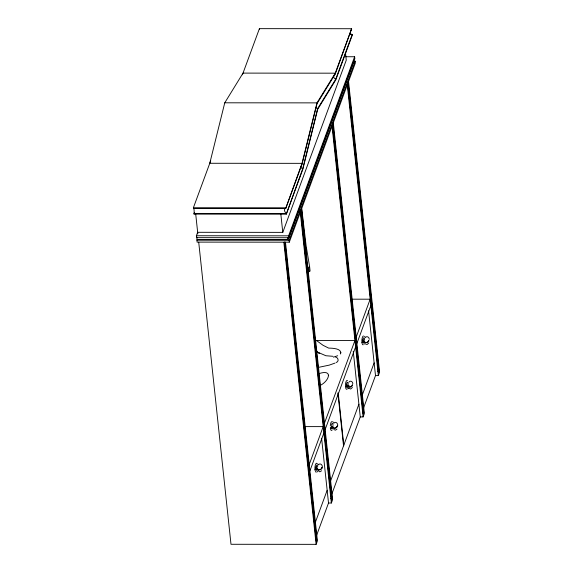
<?xml version="1.0" encoding="UTF-8"?>
<svg xmlns="http://www.w3.org/2000/svg" width="573" height="573" viewBox="0 0 573 573"><rect width="100%" height="100%" fill="white"/><g stroke="black" fill="none" stroke-linecap="round" stroke-linejoin="round"><path stroke-width="0.86" d="M321.74 468.198L321.847 467.747L321.747 468.607A10.586 3.717 -4 0 1 320.615 469.48A1.576 0.552 -4 0 1 318.609 469.796A1.576 0.552 -4 0 1 317.793 469.172L317.779 468.929A1.583 0.731 -6.9 0 0 318.609 469.738A1.583 0.731 -6.9 0 0 320.601 469.28A10.758 4.985 -6.9 0 0 321.711 468.098L321.861 467.79M335.964 427.823A1.576 0.552 -4 0 1 333.966 428.138A1.576 0.552 -4 0 1 333.149 427.522L333.135 427.272A1.583 0.731 -6.9 0 0 333.966 428.081A1.583 0.731 -6.9 0 0 335.957 427.623A10.758 4.985 -6.9 0 0 337.067 426.441L337.225 426.19M352.388 385.257L352.266 385.815A10.586 3.717 -4 0 1 351.134 386.689A1.576 0.552 -4 0 1 349.136 387.004A1.576 0.552 -4 0 1 348.312 386.381L348.62 386.037M368.647 340.563L368.668 341.329A10.586 3.717 -4 0 1 367.537 342.203A1.576 0.552 -4 0 1 365.531 342.518A1.576 0.552 -4 0 1 364.715 341.902L364.772 341.83M350.468 34.416L352.245 34.416L352.316 35.089L335.807 79.862L317.671 109.35L302.802 169.4L286.299 214.173L194.075 214.101L194.118 212.368A3.037 0.602 -90 0 0 193.71 208.543L193.395 207.734L210.706 160.769M368.675 340.949L368.783 340.52M352.259 385.407L352.366 384.956L352.237 385.371A10.758 4.985 -6.9 0 1 351.12 386.489A1.583 0.731 -6.9 0 1 349.129 386.947A1.583 0.731 -6.9 0 1 348.298 386.138L348.334 386.36M335.248 73.179L243.024 73.108L224.759 102.803L209.782 163.276L302.007 163.348L316.984 102.875L335.248 73.179L351.636 28.722L259.411 28.65L242.408 74.777M193.473 208.45L285.691 208.522L302.093 164.028L317.055 103.606L335.305 73.931L351.636 28.722M286.299 214.173L302.716 168.763L317.6 108.662L335.749 79.153L352.245 34.416L350.518 34.094L349.874 33.341M316.017 467.21L316.275 466.802L316.489 467.26M346.959 385.335C345.87 386.338 347.56 384.368 348.756 385.414M331.445 427.945L330.313 428.074M194.075 214.101L194.584 212.719M345.763 56.734L354.63 56.741L354.83 58.647L288.813 237.731L196.596 237.659L196.389 235.747L197.656 232.301L282.783 232.373L346.264 60.179L345.433 52.387M196.596 237.659L196.847 236.971M353.333 61.196L355.102 61.196L355.31 63.102L289.293 242.186L197.069 242.114L196.94 237.816M194.003 213.421L286.221 213.5C284.996 212.497 283.098 208.787 285.691 208.522L302.007 163.348M288.813 237.731L288.613 235.818L354.63 56.741M197.119 239.514L287.918 239.586L353.434 61.884M289.293 242.186L289.086 240.28L355.102 61.196M309.234 464.502L323.193 426.62L305.459 426.606M324.468 423.175L354.938 340.52L315.752 340.491M356.205 337.082L370.172 299.199L352.438 299.185M309.914 470.87L323.874 432.987M325.149 429.542L355.618 346.887M356.886 343.449L370.853 305.567M315.021 523.228L327.162 490.287M330.284 481.829L358.899 404.187M361.993 395.807L374.14 362.867M316.683 535.139L328.522 503.022L321.603 438.273M331.638 494.571L360.259 416.922L353.247 351.292M363.654 407.718L375.501 375.594L368.575 310.853M301.126 209.374L332.046 498.703L331.538 500.079L300.524 209.861M348.098 81.946L379.018 371.275L378.509 372.658L347.496 82.405M198.716 242.221L230.998 544.286L316.124 544.35L317.399 540.905L285.497 242.4M328.522 503.022L331.359 503.022L332.634 499.577L301.491 208.178M360.259 416.922L363.103 416.929L364.371 413.484L333.228 122.085M375.501 375.594L378.338 375.601L379.605 372.156L348.463 80.757M337.082 426.498L337.218 426.14M362.988 339.76L363.404 339.982M364.586 344.144L364.894 343.506M368.79 342.991L367.078 344.545L365.373 343.907M348.499 387.985L348.126 388.709M352.395 387.477L350.676 389.031L348.971 388.394M363.01 342.375L361.928 342.489M368.79 340.77L368.632 340.82A10.758 4.985 -6.9 0 1 367.522 342.002A1.583 0.731 -6.9 0 1 365.524 342.461A1.583 0.731 -6.9 0 1 364.693 341.651M365.28 337.719C366.469 335.499 369.47 337.168 369.213 339.352M348.885 382.205C350.074 379.985 353.068 381.654 352.81 383.838M333.715 423.34C335.219 420.804 338.263 423.34 337.698 425.66M336.988 429.098L335.513 430.165L333.808 429.528M317.664 471.421L317.256 471.894M321.632 470.755L319.763 471.851L318.036 470.512M340.341 353.999C342.597 348.448 332.168 348.126 328.701 348.119L323.129 345.347L316.976 340.892M346.414 385.837L346.923 384.139M318.567 464.717C320.257 462.569 322.814 465.204 322.341 467.31M350.862 30.211L351.707 29.438M320.343 385.343C329.095 381.031 333.307 369.033 319.376 373.503M334.367 74.533L335.305 73.931M316.038 469.695L314.921 469.688M336.115 362.566C339.266 361.721 338.45 357.531 335.57 357.101M316.554 103.849L317.055 103.606M346.558 386.904L345.44 386.897M301.599 164.258L302.093 164.028M331.015 427.766L331.395 427.3M301.756 208.722L306.125 245.838L309.635 266.86L308.689 267.247L309.141 271.502M307.622 272.096L310.086 271.108L309.635 266.86M334.983 363.103L329.217 365.13L318.839 367.307M337.698 355.74L333.422 357.151M362.573 342.145L363.01 341.687M346.371 386.374L346.608 386.173A1.239 0.573 -6.9 0 1 346.379 386.08M224.759 102.803L316.984 102.875M193.395 207.734L285.619 207.806M196.389 235.747L288.613 235.818M196.868 240.202L289.086 240.28M377.6 371.275L379.018 371.275M330.628 498.703L332.046 498.703M346.386 386.531L346.572 386.381A1.232 0.43 -4 0 1 346.4 386.317M362.881 340.806L364.399 340.885M362.91 341.243L364.428 341.322M348.95 385.536L346.4 385.4L346.457 385.787M346.515 385.722L348.785 385.851M331.316 426.427L332.834 426.505M331.352 426.856L332.863 426.942M315.959 468.084L317.478 468.162M315.995 468.513L317.506 468.599M362.974 341.895L362.666 342.188M332.934 356.299L325.894 355.74L317.062 351.915L319.684 353.498L316.618 351.629M331.459 427.522L331.101 427.809M302.716 168.763L301.656 168.211A3.058 2.5 16.7 0 1 300.517 166.392M317.6 108.662L316.124 107.66M335.749 79.153L334.711 78.544A3.058 2.758 25 0 1 333.658 75.987M345.483 386.94L345.526 386.976A4.434 1.397 -86.9 0 1 345.913 382.084A4.434 1.397 -86.9 0 1 347.474 380.651M364.578 336.265L364.958 336.802M333.013 421.886L333.45 422.502M318.044 464.073L318.323 464.853M335.971 427.823A10.586 3.717 -4 0 0 337.103 426.949L337.211 426.455M331.81 425.417L331.488 425.245A2.65 0.838 -86.9 0 1 332.347 423.397A2.65 0.838 -86.9 0 1 333.035 425.445M328.487 375.165L328.658 375.68M340.792 352.194L340.978 352.932M321.747 467.783L321.84 468.162M337.146 426.319L337.117 426.083M347.195 84.202L378.338 375.601M332.863 123.274L363.783 412.603L363.275 413.985L332.354 124.62M331.96 125.53L363.103 416.929M338.235 393.157L343.793 445.171M337.891 392.963L343.542 445.858M300.123 210.735L331.359 503.022M287.739 237.888L287.918 239.586M284.939 241.799L316.812 540.031L316.303 541.406L284.337 242.286M280.842 214.187L282.783 232.373M283.843 242.293L316.124 544.35M259.411 28.65L259.49 29.366M195.715 214.116L197.828 233.891M352.309 385.185L352.309 384.927M321.79 467.976L321.782 467.718M347.331 388.788A4.434 1.397 -86.9 0 1 345.691 387.914M348.119 385.679A2.65 0.838 -86.9 0 1 346.751 387.033A2.65 0.838 -86.9 0 1 347.009 382.692A2.65 0.838 -86.9 0 1 348.198 384.304M330.306 425.882A4.434 1.397 -86.9 0 1 332.304 421.785M332.168 429.922A4.434 1.397 -86.9 0 1 330.363 428.11M332.956 426.813A2.65 0.838 -86.9 0 1 331.495 427.859M315.171 470.705A4.434 1.397 -86.9 0 1 315.394 464.875A4.434 1.397 -86.9 0 1 317.263 463.915M316.446 471.987A4.434 1.397 -86.9 0 1 315.422 471.436M316.002 467.618A2.65 0.838 -86.9 0 1 316.883 465.068A2.65 0.838 -86.9 0 1 317.678 467.095M317.6 468.47A2.65 0.838 -86.9 0 1 316.683 470.354A2.65 0.838 -86.9 0 1 315.995 468.306M363.368 344.71A4.434 1.397 -86.9 0 1 361.85 340.842A4.434 1.397 -86.9 0 1 363.518 335.979M362.996 339.66A2.65 0.838 -86.9 0 1 363.912 337.776A2.65 0.838 -86.9 0 1 364.6 339.825M364.521 341.193A2.65 0.838 -86.9 0 1 363.712 343.062A2.65 0.838 -86.9 0 1 362.96 341.68M362.91 341.035A2.65 0.838 -86.9 0 1 362.924 340.348"/></g></svg>
